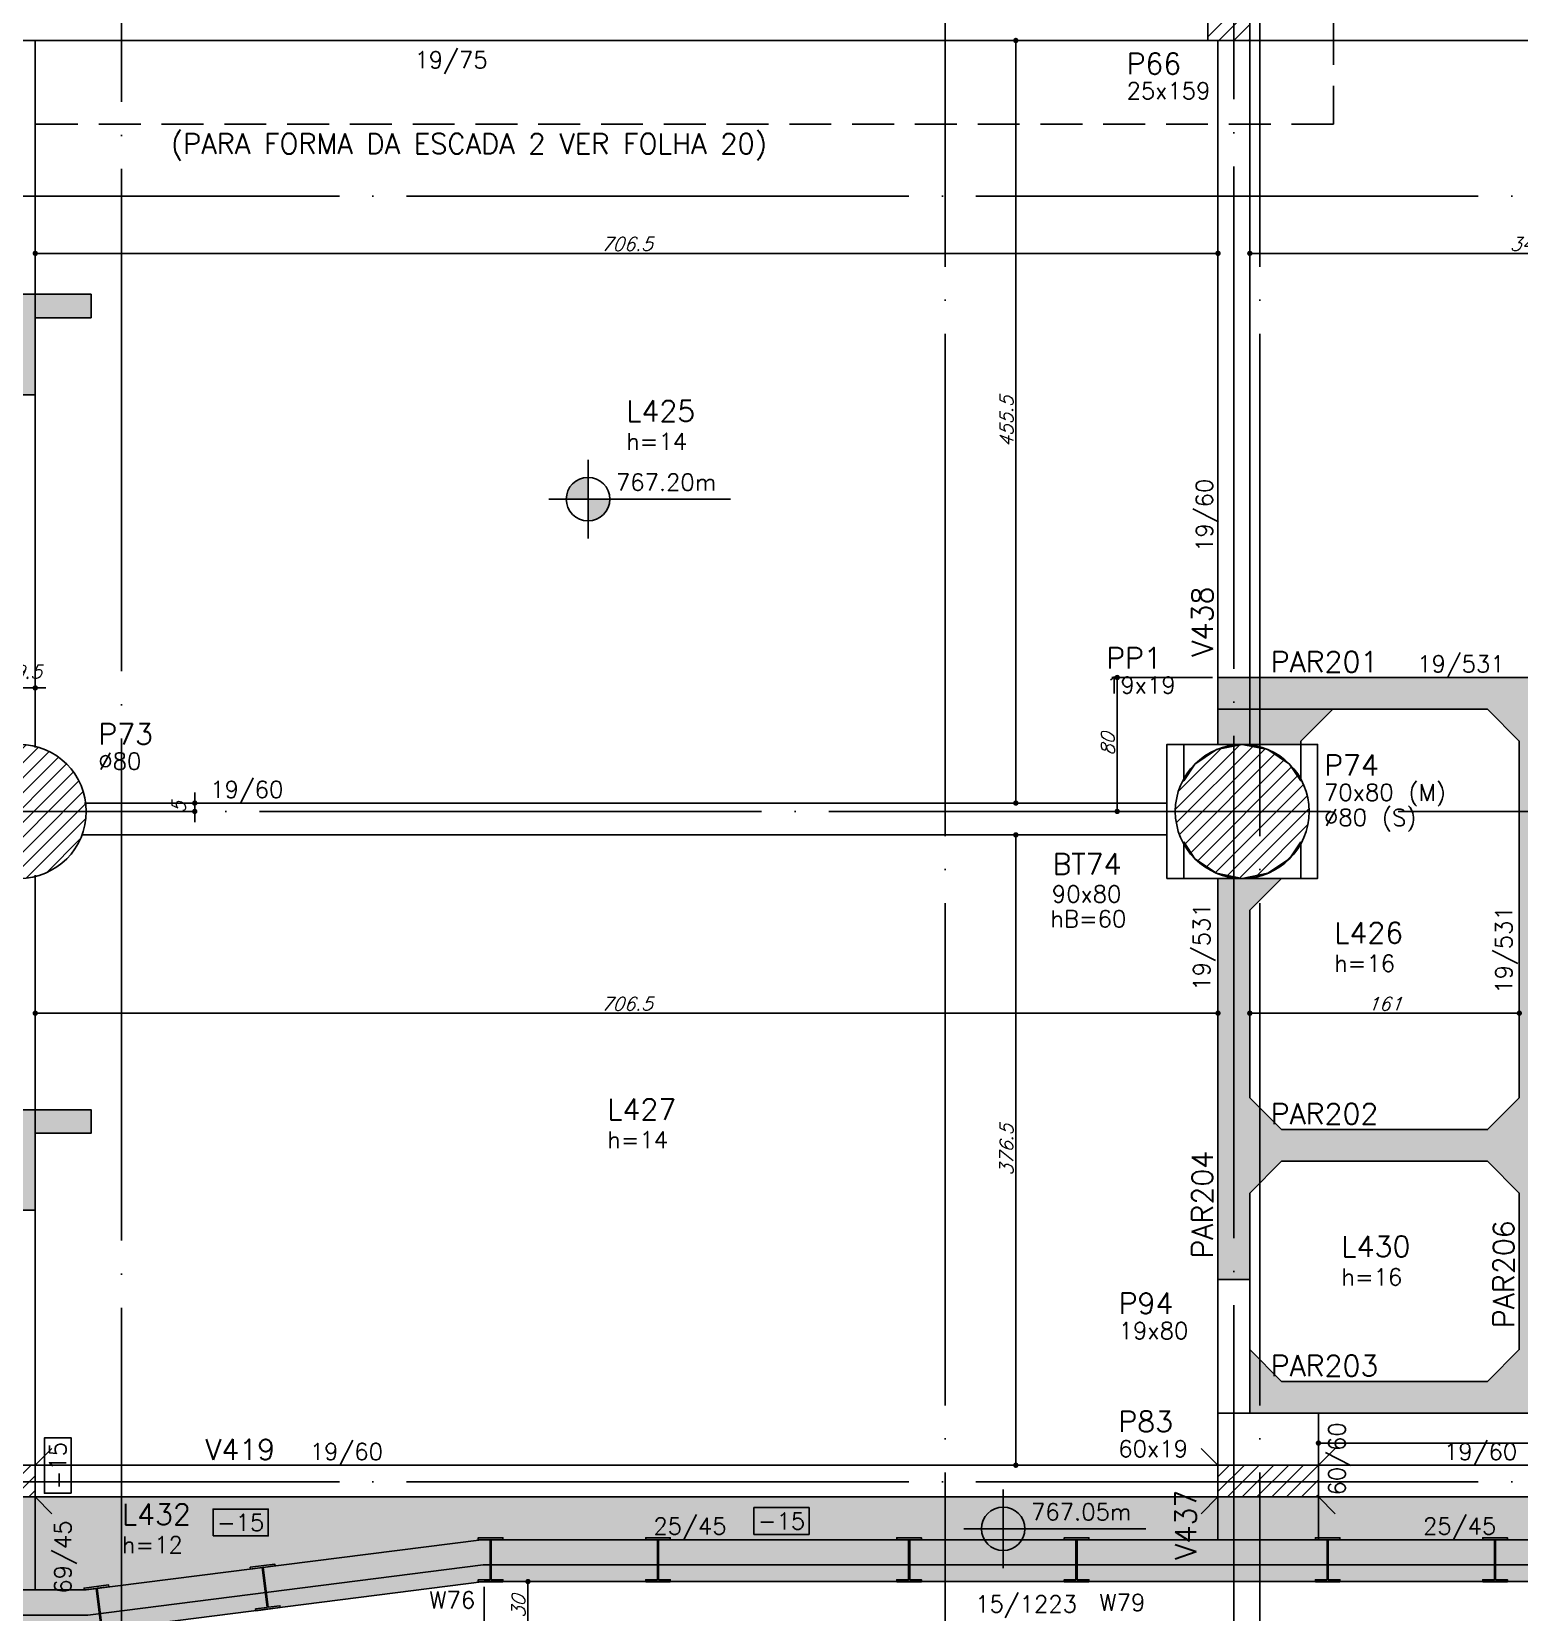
# Model space of a CAD drawing. Header units: millimetres. Extents: x -4122 to 5523, y -2094 to 2406.
# Drawn here: x 1512 to 2401, y -963 to -19 of the extents above; entities that cross this region are included whole.
import ezdxf
from ezdxf.enums import TextEntityAlignment as Align

# ---------------------------------------------------------------- set-up
doc = ezdxf.new("R2010")
doc.units = ezdxf.units.MM
doc.header["$LTSCALE"] = 50
doc.linetypes.add('DASHED', pattern=[0.75, 0.5, -0.25])
doc.linetypes.add('EIXO', pattern=[6.8, 6, -0.4, 0, -0.4])
for name, color, linetype in [('F-AUX-RED', 1, 'Continuous'), ('F-BLOCOS', 3, 'Continuous'), ('F-BLOCOS-DIM', 2, 'Continuous'), ('F-BLOCOS-NOME', 3, 'Continuous'), ('F-CORTE', 4, 'Continuous'), ('F-COTAS', 106, 'Continuous'), ('F-EIXO', 12, 'EIXO'), ('F-LAJES-DIM', 2, 'Continuous'), ('F-LAJES-NOME', 4, 'Continuous'), ('F-NÍVEL-PLANTA', 2, 'Continuous'), ('F-PARC-DIM', 2, 'Continuous'), ('F-PERFIL - W310x52', 4, 'Continuous'), ('F-PERFIL- W250x38.5', 4, 'Continuous'), ('F-PILARES-DIM', 172, 'Continuous'), ('F-PILARES-HACH', 174, 'Continuous'), ('F-PILARES-M', 170, 'Continuous'), ('F-PILARES-N', 170, 'Continuous'), ('F-PILARES-NASCE', 4, 'Continuous'), ('F-PILARES-NOME', 170, 'Continuous'), ('F-PILARES-S', 170, 'Continuous'), ('F-PILARES-V', 170, 'Continuous'), ('F-SOLIDO-CORTE', 71, 'Continuous'), ('F-SOLIDO-VIGAS', 252, 'Continuous'), ('F-TEXTO', 6, 'Continuous'), ('F-VIGAS', 3, 'Continuous'), ('F-VIGAS-DIM', 2, 'Continuous'), ('F-VIGAS-NOME', 4, 'Continuous')]:
    doc.layers.add(name, color=color, linetype=linetype)
doc.layers.add('F-DESNIVEL-5', color=141, linetype='Continuous', true_color=0xadd6ff)
doc.styles.add('CP-TEXT-INCL', font='simplex.shx', dxfattribs={"oblique": 20})
doc.styles.add('CP-TEXTO', font='simplex.shx')
doc.styles.add('MCP', font='simplex.shx')
doc.styles.add('ROMANS', font='simplex.shx')
doc.styles.get("Standard").update_dxf_attribs({"font": 'txt.shx'})
doc.dimstyles.new('CP-COTAS-50', dxfattribs={"dimscale": 0.64, "dimtxt": 12.5, "dimasz": 5, "dimexe": 5, "dimexo": 5, "dimgap": 2.5, "dimtad": 1, "dimdec": 1, "dimdsep": 46, "dimtxsty": 'CP-TEXT-INCL', "dimblk1": 'DOT', "dimblk2": 'DOT', "dimsah": 1, "dimcen": 9, "dimclrd": 256, "dimclre": 256, "dimclrt": 256, "dimadec": 0, "dimazin": 0, "dimtfac": 1, "dimtdec": 1, "dimtmove": 2, "dimatfit": 3, "dimldrblk": 'DOT', "dimfxl": 5, "dimtolj": 1, "dimarcsym": 0})
pattern_1 = [(45, (0, 0), (-4.419417, 4.419417), [])]

# ---------------------------------------------------------------- blocks, each defined once
blk = doc.blocks.new('*U41')
at = {"layer": 'F-LAJES-DIM', "color": 1}
blk.add_lwpolyline([(0, 0), (33, 0), (33, 16), (0, 16)], close=True, dxfattribs=at)
at = {"layer": 'F-LAJES-DIM', "style": 'MCP'}
blk.add_attdef('DIM', text='', height=10, dxfattribs=at).set_placement((16.5, 8), align=Align.MIDDLE_CENTER)
blk = doc.blocks.new('*U19')
at = {"layer": 'F-VIGAS-DIM', "color": 1}
blk.add_lwpolyline([(0, 0), (33, 0), (33, 16), (0, 16)], close=True, dxfattribs=at)
at = {"layer": 'F-VIGAS-DIM', "style": 'MCP'}
blk.add_attdef('DIM', text='', height=10, dxfattribs=at).set_placement((16.5, 8), align=Align.MIDDLE_CENTER)
blk = doc.blocks.new('Nível - Planta')
at = {"layer": 'F-NÍVEL-PLANTA'}
h = blk.add_hatch(color=71, dxfattribs=at)
h.paths.add_polyline_path([(0, 0), (0, 0.26, 0.414214), (-0.26, 0)])
h.paths.add_polyline_path([(0.26, 0), (0, 0), (0, -0.26, 0.414214)])
for p, q in [((0, -0.469), (0, 0.469)), ((-0.469, 0), (1.704, 0))]:
    blk.add_line(p, q, dxfattribs=at)
blk.add_circle((0, 0), 0.26, dxfattribs=at)
at = {"layer": 'F-TEXTO', "color": 3, "style": 'MCP'}
blk.add_attdef('NÍVEL', (0.333, 0.102), '', height=0.2, dxfattribs=at)
blk = doc.blocks.new('*U27')
at = {"layer": 'F-EIXO'}
blk.add_line((0, 0), (0, -3476.36), dxfattribs=at)
at = {"layer": 'F-TEXTO', "style": 'ROMANS'}
blk.add_attdef('EIXO', text='', height=17.5, rotation=360, dxfattribs=at).set_placement((0, 28.21), align=Align.MIDDLE_CENTER)
blk = doc.blocks.new('*U26')
at = {"layer": 'F-EIXO'}
blk.add_line((0, 0), (7397, 0), dxfattribs=at)
at = {"layer": 'F-TEXTO', "style": 'ROMANS'}
blk.add_attdef('EIXO', text='', height=17.5, dxfattribs=at).set_placement((-28.2072, 0), align=Align.MIDDLE_CENTER)
blk = doc.blocks.new('*U32')
at = {"layer": 'F-EIXO'}
blk.add_line((0, 0), (7484.954, 0), dxfattribs=at)
at = {"layer": 'F-TEXTO', "style": 'ROMANS'}
blk.add_attdef('EIXO', text='', height=17.5, dxfattribs=at).set_placement((-28.2072, 0), align=Align.MIDDLE_CENTER)
blk = doc.blocks.new('*U34')
at = {"layer": 'F-EIXO'}
blk.add_line((0, 0), (0, -3377.88), dxfattribs=at)
at = {"layer": 'F-TEXTO', "style": 'ROMANS'}
blk.add_attdef('EIXO', text='', height=17.5, rotation=360, dxfattribs=at).set_placement((0, 28.21), align=Align.MIDDLE_CENTER)
blk = doc.blocks.new('*U30')
at = {"layer": 'F-EIXO'}
blk.add_line((0, 0), (0, -3477.88), dxfattribs=at)
at = {"layer": 'F-TEXTO', "style": 'ROMANS'}
blk.add_attdef('EIXO', text='', height=17.5, rotation=360, dxfattribs=at).set_placement((0, 28.21), align=Align.MIDDLE_CENTER)
blk = doc.blocks.new('_DOT')
at = {"color": 0, "linetype": 'ByBlock'}
blk.add_line((-0.5, 0), (-1, 0), dxfattribs=at)
at = {"color": 0, "linetype": 'ByBlock', "const_width": 0.5}
blk.add_lwpolyline([(-0.25, 0, 1), (0.25, 0, 1)], format="xyb", close=True, dxfattribs=at)
blk = doc.blocks.new('*D55')
at = {"layer": 'DEFPOINTS', "color": 0, "linetype": 'Continuous', "transparency": 16777216}
for p in [(3268.5, -944.5), (741.5, -1374.5), (3268.5, -1512.87)]:
    blk.add_point(p, dxfattribs=at)
at = {"layer": 'F-COTAS', "linetype": 'Continuous', "lineweight": -2, "transparency": 16777216}
for p, q in [((3268.5, -947.7), (3268.5, -1516.07)), ((741.5, -1377.7), (741.5, -1516.07)), ((744.7, -1512.87), (3265.3, -1512.87))]:
    blk.add_line(p, q, dxfattribs=at)
at = {"layer": 'F-COTAS', "linetype": 'Continuous', "lineweight": -2, "transparency": 16777216, "xscale": 3.2, "yscale": 3.2, "zscale": 3.2, "rotation": 180}
blk.add_blockref('_DOT', (741.5, -1512.87), dxfattribs=at)
at = {"layer": 'F-COTAS', "linetype": 'Continuous', "lineweight": -2, "transparency": 16777216, "xscale": 3.2, "yscale": 3.2, "zscale": 3.2}
blk.add_blockref('_DOT', (3268.5, -1512.87), dxfattribs=at)
at = {"layer": 'F-COTAS', "linetype": 'Continuous', "transparency": 16777216, "insert": (2005, -1507.27), "char_height": 8, "attachment_point": 5, "style": 'CP-TEXT-INCL'}
blk.add_mtext('\\A1;2527', dxfattribs=at)
blk = doc.blocks.new('*D221')
at = {"layer": 'DEFPOINTS', "color": 0, "transparency": 16777216}
for p in [(2400.5, -605.03), (2239.5, -621.02), (2400.5, -621.02)]:
    blk.add_point(p, dxfattribs=at)
at = {"layer": 'F-COTAS', "lineweight": -2, "transparency": 16777216}
for p, q in [((2239.5, -617.82), (2239.5, -601.83)), ((2400.5, -617.82), (2400.5, -601.83)), ((2242.7, -605.03), (2397.3, -605.03))]:
    blk.add_line(p, q, dxfattribs=at)
at = {"layer": 'F-COTAS', "lineweight": -2, "transparency": 16777216, "xscale": 3.2, "yscale": 3.2, "zscale": 3.2, "rotation": 180}
blk.add_blockref('_DOT', (2239.5, -605.03), dxfattribs=at)
at = {"layer": 'F-COTAS', "lineweight": -2, "transparency": 16777216, "xscale": 3.2, "yscale": 3.2, "zscale": 3.2}
blk.add_blockref('_DOT', (2400.5, -605.03), dxfattribs=at)
at = {"layer": 'F-COTAS', "transparency": 16777216, "insert": (2320, -599.43), "char_height": 8, "attachment_point": 5, "style": 'CP-TEXT-INCL'}
blk.add_mtext('\\A1;161', dxfattribs=at)
blk = doc.blocks.new('*D222')
at = {"layer": 'DEFPOINTS', "color": 0, "transparency": 16777216}
for p in [(1514, -592.66), (2220.5, -592.66), (2220.5, -605.03)]:
    blk.add_point(p, dxfattribs=at)
at = {"layer": 'F-COTAS', "lineweight": -2, "transparency": 16777216}
for p, q in [((1514, -595.86), (1514, -608.23)), ((2220.5, -595.86), (2220.5, -608.23)), ((1517.2, -605.03), (2217.3, -605.03))]:
    blk.add_line(p, q, dxfattribs=at)
at = {"layer": 'F-COTAS', "lineweight": -2, "transparency": 16777216, "xscale": 3.2, "yscale": 3.2, "zscale": 3.2, "rotation": 180}
blk.add_blockref('_DOT', (1514, -605.03), dxfattribs=at)
at = {"layer": 'F-COTAS', "lineweight": -2, "transparency": 16777216, "xscale": 3.2, "yscale": 3.2, "zscale": 3.2}
blk.add_blockref('_DOT', (2220.5, -605.03), dxfattribs=at)
at = {"layer": 'F-COTAS', "transparency": 16777216, "insert": (1867.25, -599.43), "char_height": 8, "attachment_point": 5, "style": 'CP-TEXT-INCL'}
blk.add_mtext('\\A1;706.5', dxfattribs=at)
blk = doc.blocks.new('*D248')
at = {"layer": 'DEFPOINTS', "color": 0, "transparency": 16777216}
for p in [(2239.5, -155.53), (2581, -151.15), (2581, -164.92)]:
    blk.add_point(p, dxfattribs=at)
at = {"layer": 'F-COTAS', "lineweight": -2, "transparency": 16777216}
for p, q in [((2239.5, -152.33), (2239.5, -147.95)), ((2581, -161.72), (2581, -147.95)), ((2242.7, -151.15), (2577.8, -151.15))]:
    blk.add_line(p, q, dxfattribs=at)
at = {"layer": 'F-COTAS', "lineweight": -2, "transparency": 16777216, "xscale": 3.2, "yscale": 3.2, "zscale": 3.2, "rotation": 180}
blk.add_blockref('_DOT', (2239.5, -151.15), dxfattribs=at)
at = {"layer": 'F-COTAS', "lineweight": -2, "transparency": 16777216, "xscale": 3.2, "yscale": 3.2, "zscale": 3.2}
blk.add_blockref('_DOT', (2581, -151.15), dxfattribs=at)
at = {"layer": 'F-COTAS', "transparency": 16777216, "insert": (2410.25, -145.55), "char_height": 8, "attachment_point": 5, "style": 'CP-TEXT-INCL'}
blk.add_mtext('\\A1;341.5', dxfattribs=at)
blk = doc.blocks.new('*D249')
at = {"layer": 'DEFPOINTS', "color": 0, "transparency": 16777216}
for p in [(1514, -151.15), (1514, -151.15), (2220.5, -151.15)]:
    blk.add_point(p, dxfattribs=at)
at = {"layer": 'F-COTAS', "lineweight": -2, "transparency": 16777216}
blk.add_line((2217.3, -151.15), (1517.2, -151.15), dxfattribs=at)
at = {"layer": 'F-COTAS', "lineweight": -2, "transparency": 16777216, "xscale": 3.2, "yscale": 3.2, "zscale": 3.2, "rotation": 180}
blk.add_blockref('_DOT', (1514, -151.15), dxfattribs=at)
at = {"layer": 'F-COTAS', "lineweight": -2, "transparency": 16777216, "xscale": 3.2, "yscale": 3.2, "zscale": 3.2}
blk.add_blockref('_DOT', (2220.5, -151.15), dxfattribs=at)
at = {"layer": 'F-COTAS', "transparency": 16777216, "insert": (1867.25, -145.55), "char_height": 8, "attachment_point": 5, "style": 'CP-TEXT-INCL'}
blk.add_mtext('\\A1;706.5', dxfattribs=at)
blk = doc.blocks.new('*D257')
at = {"layer": 'DEFPOINTS', "color": 0, "transparency": 16777216}
for p in [(2280.5, -859.5), (2581, -859.5), (2581, -861.8)]:
    blk.add_point(p, dxfattribs=at)
at = {"layer": 'F-COTAS', "lineweight": -2, "transparency": 16777216}
for p, q in [((2280.5, -862.7), (2280.5, -865)), ((2283.7, -861.8), (2577.8, -861.8)), ((2581, -862.7), (2581, -865))]:
    blk.add_line(p, q, dxfattribs=at)
at = {"layer": 'F-COTAS', "lineweight": -2, "transparency": 16777216, "xscale": 3.2, "yscale": 3.2, "zscale": 3.2, "rotation": 180}
blk.add_blockref('_DOT', (2280.5, -861.8), dxfattribs=at)
at = {"layer": 'F-COTAS', "lineweight": -2, "transparency": 16777216, "xscale": 3.2, "yscale": 3.2, "zscale": 3.2}
blk.add_blockref('_DOT', (2581, -861.8), dxfattribs=at)
at = {"layer": 'F-COTAS', "transparency": 16777216, "insert": (2430.75, -856.2), "char_height": 8, "attachment_point": 5, "style": 'CP-TEXT-INCL'}
blk.add_mtext('\\A1;300.5', dxfattribs=at)
blk = doc.blocks.new('*D261')
at = {"layer": 'DEFPOINTS', "color": 0, "transparency": 16777216}
for p in [(1782.21, -944.5), (1808.32, -944.5), (1545.96, -974.5)]:
    blk.add_point(p, dxfattribs=at)
at = {"layer": 'F-COTAS', "lineweight": -2, "transparency": 16777216}
for p, q in [((1785.41, -944.5), (1811.52, -944.5)), ((1808.32, -971.3), (1808.32, -947.7)), ((1549.16, -974.5), (1811.52, -974.5))]:
    blk.add_line(p, q, dxfattribs=at)
at = {"layer": 'F-COTAS', "lineweight": -2, "transparency": 16777216, "xscale": 3.2, "yscale": 3.2, "zscale": 3.2}
for p, rotation in [((1808.32, -944.5), 90), ((1808.32, -974.5), 270)]:
    blk.add_blockref('_DOT', p, dxfattribs=dict(at, rotation=rotation))
at = {"layer": 'F-COTAS', "transparency": 16777216, "insert": (1802.72, -959.5), "char_height": 8, "attachment_point": 5, "rotation": 90, "style": 'CP-TEXT-INCL'}
blk.add_mtext('\\A1;30', dxfattribs=at)
blk = doc.blocks.new('*D262')
at = {"layer": 'DEFPOINTS', "color": 0, "transparency": 16777216}
for p in [(1782.21, -944.5), (1545.96, -974.5), (1782.21, -1020.43)]:
    blk.add_point(p, dxfattribs=at)
at = {"layer": 'F-COTAS', "lineweight": -2, "transparency": 16777216}
for p, q in [((1782.21, -947.7), (1782.21, -1023.63)), ((1545.96, -977.7), (1545.96, -1023.63)), ((1549.16, -1020.43), (1779.01, -1020.43))]:
    blk.add_line(p, q, dxfattribs=at)
at = {"layer": 'F-COTAS', "lineweight": -2, "transparency": 16777216, "xscale": 3.2, "yscale": 3.2, "zscale": 3.2, "rotation": 180}
blk.add_blockref('_DOT', (1545.96, -1020.43), dxfattribs=at)
at = {"layer": 'F-COTAS', "lineweight": -2, "transparency": 16777216, "xscale": 3.2, "yscale": 3.2, "zscale": 3.2}
blk.add_blockref('_DOT', (1782.21, -1020.43), dxfattribs=at)
at = {"layer": 'F-COTAS', "transparency": 16777216, "insert": (1664.09, -1014.83), "char_height": 8, "attachment_point": 5, "style": 'CP-TEXT-INCL'}
blk.add_mtext('\\A1;236.2', dxfattribs=at)
blk = doc.blocks.new('*D324')
at = {"layer": 'DEFPOINTS', "color": 0, "transparency": 16777216}
for p in [(2160.29, -404.5), (2220.5, -404.5), (2180.18, -484.5)]:
    blk.add_point(p, dxfattribs=at)
at = {"layer": 'F-COTAS', "lineweight": -2, "transparency": 16777216}
for p, q in [((2217.3, -404.5), (2157.09, -404.5)), ((2160.29, -481.3), (2160.29, -407.7)), ((2176.98, -484.5), (2157.09, -484.5))]:
    blk.add_line(p, q, dxfattribs=at)
at = {"layer": 'F-COTAS', "lineweight": -2, "transparency": 16777216, "xscale": 3.2, "yscale": 3.2, "zscale": 3.2}
for p, rotation in [((2160.29, -404.5), 90), ((2160.29, -484.5), 270)]:
    blk.add_blockref('_DOT', p, dxfattribs=dict(at, rotation=rotation))
at = {"layer": 'F-COTAS', "transparency": 16777216, "insert": (2154.69, -444.5), "char_height": 8, "attachment_point": 5, "rotation": 90, "style": 'CP-TEXT-INCL'}
blk.add_mtext('\\A1;80', dxfattribs=at)
blk = doc.blocks.new('*D325')
at = {"layer": 'DEFPOINTS', "color": 0, "transparency": 16777216}
for p in [(1514, -410.75), (1504.5, -430.77), (1514, -430.77)]:
    blk.add_point(p, dxfattribs=at)
at = {"layer": 'F-COTAS', "lineweight": -2, "transparency": 16777216}
for p, q in [((1501.3, -410.75), (1498.1, -410.75)), ((1504.5, -427.57), (1504.5, -407.55)), ((1504.5, -410.75), (1514, -410.75)), ((1514, -427.57), (1514, -407.55)), ((1517.2, -410.75), (1520.4, -410.75))]:
    blk.add_line(p, q, dxfattribs=at)
at = {"layer": 'F-COTAS', "lineweight": -2, "transparency": 16777216, "xscale": 3.2, "yscale": 3.2, "zscale": 3.2}
blk.add_blockref('_DOT', (1504.5, -410.75), dxfattribs=at)
at = {"layer": 'F-COTAS', "lineweight": -2, "transparency": 16777216, "xscale": 3.2, "yscale": 3.2, "zscale": 3.2, "rotation": 180}
blk.add_blockref('_DOT', (1514, -410.75), dxfattribs=at)
at = {"layer": 'F-COTAS', "transparency": 16777216, "insert": (1509.25, -401.15), "char_height": 8, "attachment_point": 5, "style": 'CP-TEXT-INCL'}
blk.add_mtext('\\A1;9.5', dxfattribs=at)
blk = doc.blocks.new('*D326')
at = {"layer": 'DEFPOINTS', "color": 0, "transparency": 16777216}
for p in [(1609.26, -479.5), (1613.73, -479.5), (1613.73, -484.5)]:
    blk.add_point(p, dxfattribs=at)
at = {"layer": 'F-COTAS', "lineweight": -2, "transparency": 16777216}
for p, q in [((1610.53, -479.5), (1606.06, -479.5)), ((1609.26, -476.3), (1609.26, -473.1)), ((1609.26, -484.5), (1609.26, -479.5)), ((1610.53, -484.5), (1606.06, -484.5)), ((1609.26, -487.7), (1609.26, -490.9))]:
    blk.add_line(p, q, dxfattribs=at)
at = {"layer": 'F-COTAS', "lineweight": -2, "transparency": 16777216, "xscale": 3.2, "yscale": 3.2, "zscale": 3.2}
for p, rotation in [((1609.26, -479.5), 270), ((1609.26, -484.5), 90)]:
    blk.add_blockref('_DOT', p, dxfattribs=dict(at, rotation=rotation))
at = {"layer": 'F-COTAS', "transparency": 16777216, "insert": (1599.66, -482), "char_height": 8, "attachment_point": 5, "rotation": 90, "style": 'CP-TEXT-INCL'}
blk.add_mtext('\\A1;5', dxfattribs=at)
blk = doc.blocks.new('*D327')
at = {"layer": 'DEFPOINTS', "color": 0, "transparency": 16777216}
for p in [(2099.74, -24), (2126.9, -24), (2123.42, -479.5)]:
    blk.add_point(p, dxfattribs=at)
at = {"layer": 'F-COTAS', "lineweight": -2, "transparency": 16777216}
for p, q in [((2123.7, -24), (2096.54, -24)), ((2099.74, -476.3), (2099.74, -27.2)), ((2120.22, -479.5), (2096.54, -479.5))]:
    blk.add_line(p, q, dxfattribs=at)
at = {"layer": 'F-COTAS', "lineweight": -2, "transparency": 16777216, "xscale": 3.2, "yscale": 3.2, "zscale": 3.2}
for p, rotation in [((2099.74, -24), 90), ((2099.74, -479.5), 270)]:
    blk.add_blockref('_DOT', p, dxfattribs=dict(at, rotation=rotation))
at = {"layer": 'F-COTAS', "transparency": 16777216, "insert": (2094.14, -251.75), "char_height": 8, "attachment_point": 5, "rotation": 90, "style": 'CP-TEXT-INCL'}
blk.add_mtext('\\A1;455.5', dxfattribs=at)
blk = doc.blocks.new('*D328')
at = {"layer": 'DEFPOINTS', "color": 0, "transparency": 16777216}
for p in [(2091.3, -498.5), (2099.74, -498.5), (2091.3, -875)]:
    blk.add_point(p, dxfattribs=at)
at = {"layer": 'F-COTAS', "lineweight": -2, "transparency": 16777216}
for p, q in [((2094.5, -498.5), (2102.94, -498.5)), ((2099.74, -871.8), (2099.74, -501.7)), ((2094.5, -875), (2102.94, -875))]:
    blk.add_line(p, q, dxfattribs=at)
at = {"layer": 'F-COTAS', "lineweight": -2, "transparency": 16777216, "xscale": 3.2, "yscale": 3.2, "zscale": 3.2}
for p, rotation in [((2099.74, -498.5), 90), ((2099.74, -875), 270)]:
    blk.add_blockref('_DOT', p, dxfattribs=dict(at, rotation=rotation))
at = {"layer": 'F-COTAS', "transparency": 16777216, "insert": (2094.14, -686.75), "char_height": 8, "attachment_point": 5, "rotation": 90, "style": 'CP-TEXT-INCL'}
blk.add_mtext('\\A1;376.5', dxfattribs=at)
blk = doc.blocks.new('A$C44D756D9')
at = {"layer": 'F-PERFIL- W250x38.5', "linetype": 'Continuous'}
for points in [[(5118.35, -2434.09), (5103.65, -2434.09), (5103.65, -2432.97), (5110.67, -2432.97), (5110.67, -2409.01), (5103.65, -2409.01), (5103.65, -2407.89), (5118.35, -2407.89), (5118.35, -2409.01), (5111.33, -2409.01), (5111.33, -2432.97), (5118.35, -2432.97)], [(5218.35, -2434.09), (5203.65, -2434.09), (5203.65, -2432.97), (5210.67, -2432.97), (5210.67, -2409.01), (5203.65, -2409.01), (5203.65, -2407.89), (5218.35, -2407.89), (5218.35, -2409.01), (5211.33, -2409.01), (5211.33, -2432.97), (5218.35, -2432.97)], [(5368.35, -2434.09), (5353.65, -2434.09), (5353.65, -2432.97), (5360.67, -2432.97), (5360.67, -2409.01), (5353.65, -2409.01), (5353.65, -2407.89), (5368.35, -2407.89), (5368.35, -2409.01), (5361.33, -2409.01), (5361.33, -2432.97), (5368.35, -2432.97)], [(5468.35, -2434.09), (5453.65, -2434.09), (5453.65, -2432.97), (5460.67, -2432.97), (5460.67, -2409.01), (5453.65, -2409.01), (5453.65, -2407.89), (5468.35, -2407.89), (5468.35, -2409.01), (5461.33, -2409.01), (5461.33, -2432.97), (5468.35, -2432.97)], [(5618.35, -2434.09), (5603.65, -2434.09), (5603.65, -2432.97), (5610.67, -2432.97), (5610.67, -2409.01), (5603.65, -2409.01), (5603.65, -2407.89), (5618.35, -2407.89), (5618.35, -2409.01), (5611.33, -2409.01), (5611.33, -2432.97), (5618.35, -2432.97)], [(5718.35, -2434.09), (5703.65, -2434.09), (5703.65, -2432.97), (5710.67, -2432.97), (5710.67, -2409.01), (5703.65, -2409.01), (5703.65, -2407.89), (5718.35, -2407.89), (5718.35, -2409.01), (5711.33, -2409.01), (5711.33, -2432.97), (5718.35, -2432.97)], [(4985.28, -2449.59), (4970.7, -2451.43), (4970.56, -2450.31), (4977.52, -2449.44), (4974.54, -2425.67), (4967.57, -2426.54), (4967.43, -2425.43), (4982.02, -2423.6), (4982.16, -2424.71), (4975.19, -2425.58), (4978.18, -2449.36), (4985.14, -2448.48)], [(4886.06, -2462.05), (4871.47, -2463.88), (4871.34, -2462.77), (4878.3, -2461.9), (4875.32, -2438.13), (4868.35, -2439), (4868.21, -2437.89), (4882.8, -2436.06), (4882.94, -2437.17), (4875.97, -2438.04), (4878.96, -2461.82), (4885.92, -2460.94)]]:
    blk.add_lwpolyline(points, close=True, dxfattribs=at)
at = {"layer": 'F-PILARES-NOME'}
for s, p in [('W76', (5074.36, -2450.04)), ('W79', (5474.62, -2451.52))]:
    blk.add_text(s, height=10, dxfattribs=at).set_placement(p)

msp = doc.modelspace()

# ---------------------------------------------------------------- hatches: boundary and pattern name
at = {"layer": 'F-DESNIVEL-5', "linetype": 'Continuous'}
h = msp.add_hatch(color=256, dxfattribs=at)
h.dxf.hatch_style = 1
h.paths.add_polyline_path([(2581, -919.5), (1780.632, -919.5), (1544.382, -949.5), (1286.33, -949.5), (1286.33, -968.5), (1286.33, -974.5), (1545.963, -974.5), (1782.213, -944.5), (2581, -944.5)])
at = {"layer": 'F-PILARES-HACH', "linetype": 'Continuous'}
h = msp.add_hatch(dxfattribs=at)
h.set_pattern_fill('ANSI31', color=256, scale=50, style=0)
h.set_pattern_definition(pattern_1)
h.paths.add_polyline_path([(2214.5, -24), (2239.5, -24), (2239.5, 135), (2214.5, 135)], flags=16)
h = msp.add_hatch(dxfattribs=at)
h.set_pattern_fill('ANSI31', color=256, scale=50)
h.set_pattern_definition(pattern_1)
edge = h.paths.add_edge_path()
edge.add_arc((1504.5, -484.5), 40, 0, 360)
h = msp.add_hatch(dxfattribs=at)
h.set_pattern_fill('ANSI31', color=256, scale=50)
h.set_pattern_definition(pattern_1)
edge = h.paths.add_edge_path()
edge.add_arc((2235, -484.5), 40, 0, 360)
h = msp.add_hatch(dxfattribs=at)
h.set_pattern_fill('ANSI31', color=256, scale=50, style=0)
h.set_pattern_definition(pattern_1)
h.paths.add_polyline_path([(1445, -894), (1514, -894), (1514, -875), (1445, -875)], flags=16)
h = msp.add_hatch(dxfattribs=at)
h.set_pattern_fill('ANSI31', color=256, scale=50, style=0)
h.set_pattern_definition(pattern_1)
h.paths.add_polyline_path([(2220.5, -894), (2280.5, -894), (2280.5, -875), (2220.5, -875)], flags=16)
at = {"layer": 'F-SOLIDO-CORTE', "linetype": 'Continuous'}
for points in [[(1445, -175.603), (1445, -220.603), (1411.65, -220.603), (1411.65, -235.603), (1514, -235.603), (1514, -189.603), (1547.35, -189.603), (1547.35, -175.603)], [(1445, -662.725), (1445, -707.725), (1411.65, -707.725), (1411.65, -722.725), (1514, -722.725), (1514, -676.725), (1547.35, -676.725), (1547.35, -662.725)]]:
    msp.add_hatch(color=256, dxfattribs=at).paths.add_polyline_path(points, flags=16)
at = {"layer": 'F-SOLIDO-VIGAS', "linetype": 'Continuous'}
h = msp.add_hatch(color=256, dxfattribs=at)
h.dxf.hatch_style = 1
h.paths.add_polyline_path([(2220.5, -404.5), (2220.5, -444.5), (2239.5, -444.5), (2239.5, -423.5), (2562, -423.5), (2581, -442.5), (2581, -444.5), (2600, -444.5), (2600, -404.5)])
at = {"layer": 'F-SOLIDO-VIGAS'}
h = msp.add_hatch(color=256, dxfattribs=at)
h.dxf.hatch_style = 1
h.paths.add_polyline_path([(2581, -806), (2562, -825), (2438.5, -825), (2419.5, -806), (2419.5, -712.5), (2438.5, -693.5), (2562, -693.5), (2581, -712.5), (2581, -764), (2600, -764), (2600, -684), (2600, -524.5), (2581, -524.5), (2581, -655.5), (2562, -674.5), (2438.5, -674.5), (2419.5, -655.5), (2419.5, -442.5), (2438.5, -423.5), (2562, -423.5), (2581, -442.5), (2581, -444.5), (2600, -444.5), (2600, -404.5), (2220.5, -404.5), (2220.5, -444.5), (2239.5, -444.5), (2239.5, -423.5), (2381.5, -423.5), (2400.5, -442.5), (2400.5, -655.5), (2381.5, -674.5), (2258.5, -674.5), (2239.5, -655.5), (2239.5, -543.5), (2258.5, -524.5), (2220.5, -524.5), (2220.5, -684), (2220.5, -764), (2239.5, -764), (2239.5, -712.5), (2258.5, -693.5), (2381.5, -693.5), (2400.5, -712.5), (2400.5, -806), (2381.5, -825), (2258.5, -825), (2239.5, -806), (2239.5, -844), (2581, -844)])
at = {"layer": 'F-SOLIDO-VIGAS', "linetype": 'Continuous'}
h = msp.add_hatch(color=256, dxfattribs=at)
h.dxf.hatch_style = 1
h.paths.add_polyline_path([(2270, -444.5), (2270, -442.5), (2289, -423.5), (2239.5, -423.5), (2239.5, -444.5)], flags=17)

# ---------------------------------------------------------------- linework, layer by layer
at = {"layer": 'F-AUX-RED', "color": 4, "linetype": 'DASHED'}
msp.add_lwpolyline([(1445, -74), (1445, 324), (2289.5, 324), (2289.5, -74), (1445, -74)], dxfattribs=at)
at = {"layer": 'F-BLOCOS', "color": 2, "linetype": 'Continuous'}
msp.add_lwpolyline([(2190, -524.5), (2280, -524.5), (2280, -444.5), (2190, -444.5), (2190, -524.5)], dxfattribs=at)
msp.add_lwpolyline([(2190, -524.5), (2280, -524.5), (2280, -444.5), (2190, -444.5), (2190, -524.5)], dxfattribs=at)
msp.add_lwpolyline([(2190, -524.5), (2280, -524.5), (2280, -444.5), (2190, -444.5), (2190, -524.5)], dxfattribs=at)
msp.add_lwpolyline([(2190, -524.5), (2280, -524.5), (2280, -444.5), (2190, -444.5), (2190, -524.5)], dxfattribs=at)
at = {"layer": 'F-CORTE', "linetype": 'Continuous'}
for points in [[(1547.35, -175.603), (1445, -175.603), (1445, -220.603), (1411.65, -220.603)], [(1411.65, -235.603), (1514, -235.603), (1514, -189.603), (1547.35, -189.603)], [(1547.35, -662.725), (1445, -662.725), (1445, -707.725), (1411.65, -707.725)], [(1411.65, -722.725), (1514, -722.725), (1514, -676.725), (1547.35, -676.725)]]:
    msp.add_lwpolyline(points, dxfattribs=at)
at = {"layer": 'F-DESNIVEL-5', "linetype": 'Continuous'}
for points in [[(1514, -894), (1445, -894), (1445, -949.4)], [(1514, -894), (1445, -949.4), (1514, -949.4)], [(1514, -894), (1514, -949.4), (1514, -894)], [(1514, -894), (1514, -949.5), (1544.381, -949.5)], [(1514, -894), (1544.381, -949.5), (1514, -894)], [(1514, -894), (1544.381, -949.5), (1780.75, -919.44)], [(1514, -894), (1780.75, -919.44), (1514, -894)], [(1514, -894), (1780.75, -919.44), (1820.75, -919.5)], [(1514, -894), (1820.75, -919.5), (1514, -894)], [(1514, -894), (1820.75, -919.5), (2200.5, -919.5)], [(1514, -894), (2200.5, -919.5), (1514, -894)], [(1514, -894), (2200.5, -919.5), (2220.5, -919.5)], [(1514, -894), (2220.5, -919.5), (1514, -894)], [(1514, -894), (2220.5, -919.5), (2220.5, -894)], [(1514, -894), (2220.5, -894), (1514, -894)], [(2280.5, -894), (2220.5, -894), (2220.5, -919.4)], [(2280.5, -894), (2220.5, -919.4), (2280.5, -919.4)], [(2280.5, -894), (2280.5, -919.4), (2280.5, -894)], [(2280.5, -894), (2280.5, -919.5), (2560.5, -919.5)], [(2280.5, -894), (2560.5, -919.5), (2280.5, -894)], [(2280.5, -894), (2560.5, -919.5), (2581, -919.5)], [(2280.5, -894), (2581, -919.5), (2280.5, -894)], [(2280.5, -894), (2581, -919.5), (2581, -894)], [(2280.5, -894), (2581, -894), (2280.5, -894)]]:
    msp.add_solid(points, dxfattribs=at)
at = {"layer": 'F-PILARES-M', "linetype": 'Continuous'}
for points in [[(2220.5, -423.5), (2239.5, -423.5), (2239.5, -404.5), (2220.5, -404.5), (2220.5, -423.5)], [(2235, -444.5), (2200, -444.5), (2200, -466.267), (2206.716, -456.216), (2219.693, -447.545), (2235, -444.5)], [(2270, -444.5), (2235, -444.5), (2250.307, -447.545), (2263.284, -456.216), (2270, -466.267), (2270, -444.5)], [(2200, -502.733), (2200, -524.5), (2235, -524.5), (2219.693, -521.455), (2206.716, -512.784), (2200, -502.733)], [(2270, -502.733), (2263.284, -512.784), (2250.307, -521.455), (2235, -524.5), (2270, -524.5), (2270, -502.733)], [(2220.5, -844), (2239.5, -844), (2239.5, -764), (2220.5, -764), (2220.5, -844)]]:
    msp.add_lwpolyline(points, dxfattribs=at)
at = {"layer": 'F-PILARES-N', "linetype": 'Continuous'}
for points in [[(1445, -894), (1514, -894), (1514, -875), (1445, -875), (1445, -894)], [(2220.5, -894), (2280.5, -894), (2280.5, -875), (2220.5, -875), (2220.5, -894)]]:
    msp.add_lwpolyline(points, dxfattribs=at)
at = {"layer": 'F-PILARES-NASCE', "linetype": 'Continuous'}
for p, q in [((1514, -875), (1524, -865)), ((2220.5, -875), (2210.5, -865)), ((2280.5, -875), (2290.5, -865)), ((1514, -894), (1524, -904)), ((2220.5, -894), (2210.5, -904)), ((2280.5, -894), (2290.5, -904))]:
    msp.add_line(p, q, dxfattribs=at)
at = {"layer": 'F-PILARES-S', "linetype": 'Continuous'}
msp.add_lwpolyline([(2214.5, -24), (2239.5, -24), (2239.5, 135), (2214.5, 135), (2214.5, -24)], dxfattribs=at)
msp.add_circle((1504.5, -484.5), 40, dxfattribs=at)
at = {"layer": 'F-PILARES-V', "linetype": 'Continuous'}
msp.add_circle((2235, -484.5), 40, dxfattribs=at)
at = {"layer": 'F-SOLIDO-CORTE'}
for points in [[(1445, -175.603), (1445, -220.603), (1411.65, -220.603), (1411.65, -235.603), (1514, -235.603), (1514, -189.603), (1547.35, -189.603), (1547.35, -175.603), (1445, -175.603)], [(1445, -662.725), (1445, -707.725), (1411.65, -707.725), (1411.65, -722.725), (1514, -722.725), (1514, -676.725), (1547.35, -676.725), (1547.35, -662.725), (1445, -662.725)]]:
    msp.add_lwpolyline(points, dxfattribs=at)
at = {"layer": 'F-VIGAS'}
for p, q in [((2270, -442.5), (2289, -423.5)), ((2270, -444.5), (2270, -442.5)), ((2239.5, -543.5), (2258.5, -524.5)), ((2258.5, -674.5), (2239.5, -655.5)), ((2239.5, -712.5), (2258.5, -693.5)), ((2258.5, -825), (2239.5, -806))]:
    msp.add_line(p, q, dxfattribs=at)
for points in [[(1514, -24), (1445, -24)], [(1514, -446.39), (1514, -24)], [(1514, -24), (2147.5, -24)], [(2147.5, -24), (2214.5, -24)], [(2220.5, -24), (2220.5, -404.5)], [(2239.5, -24), (2581, -24)], [(2239.5, -404.5), (2239.5, -24)], [(2600, -444.5), (2600, -404.5), (2220.5, -404.5), (2220.5, -444.5)], [(2239.5, -423.5), (2381.5, -423.5), (2400.5, -442.5), (2400.5, -655.5), (2381.5, -674.5), (2258.5, -674.5)], [(2239.5, -444.5), (2239.5, -423.5)], [(2190, -479.5), (1543.505, -479.5)], [(1541.715, -498.5), (2190, -498.5)], [(1514, -875), (1514, -522.61)], [(2220.5, -524.5), (2220.5, -684)], [(2239.5, -655.5), (2239.5, -543.5)], [(2220.5, -684), (2220.5, -764)], [(2258.5, -693.5), (2381.5, -693.5), (2400.5, -712.5), (2400.5, -806), (2381.5, -825), (2258.5, -825)], [(2239.5, -764), (2239.5, -712.5)], [(2239.5, -844), (2220.5, -844)], [(2220.5, -844), (2220.5, -875)], [(2280.5, -844), (2220.5, -844)], [(2239.5, -844), (2581, -844)], [(2280.5, -875), (2280.5, -844)], [(2220.5, -875), (1514, -875)], [(2581, -875), (2280.5, -875)], [(1514, -949.5), (1514, -894)], [(1514, -894), (2220.5, -894)], [(2220.5, -894), (2220.5, -919.5)], [(2280.5, -919.5), (2280.5, -894)], [(2280.5, -894), (2581, -894)], [(3249.5, -919.5), (1780.632, -919.5), (1544.382, -949.5), (1246, -949.5)], [(1286.33, -964.5), (1545.33, -964.5), (1781.58, -934.5), (3241.79, -934.5)], [(1293.35, -974.5), (1545.963, -974.5), (1782.213, -944.5), (3249.5, -944.5)]]:
    msp.add_lwpolyline(points, dxfattribs=at)

# ---------------------------------------------------------------- block references
at = {"layer": 'F-EIXO', "linetype": 'Continuous'}
for name, p in [('*U27', (1565.5, 1939.842)), ('*U30', (2230, 1941.357)), ('*U34', (2057.5, 1841.357)), ('*U34', (2245.5, 1841.357)), ('*U26', (-3705.761, -117)), ('*U32', (-3793.715, -484.5)), ('*U26', (-3705.761, -885))]:
    msp.add_blockref(name, p, dxfattribs=at)
at = {"layer": 'F-LAJES-DIM', "linetype": 'Continuous'}
msp.add_blockref('*U41', (1620.175, -917.246), dxfattribs=at).add_auto_attribs({'DIM': '-15'})
at = {"layer": 'F-NÍVEL-PLANTA', "linetype": 'Continuous', "xscale": 50, "yscale": 50, "zscale": 50}
for p, values in [((1844.184, -297.962), {'NÍVEL': '767.20m'}), ((2092.163, -912.984), {'NÍVEL': '767.05m'})]:
    msp.add_blockref('Nível - Planta', p, dxfattribs=at).add_auto_attribs(values)
at = {"layer": 'F-PERFIL - W310x52'}
msp.add_blockref('A$C44D756D9', (-3325, 1489.5), dxfattribs=at)
at = {"layer": 'F-VIGAS-DIM', "linetype": 'Continuous', "rotation": 90}
msp.add_blockref('*U19', (1535.5, -891.75), dxfattribs=at).add_auto_attribs({'DIM': '-15'})
at = {"layer": 'F-VIGAS-DIM', "linetype": 'Continuous'}
msp.add_blockref('*U19', (1943.25, -916.375), dxfattribs=at).add_auto_attribs({'DIM': '-15'})

# ---------------------------------------------------------------- texts
at = {"layer": 'F-BLOCOS-DIM', "linetype": 'Continuous', "style": 'MCP'}
msp.add_text('90x80', height=10, dxfattribs=at).set_placement((2121.249, -528.838), align=Align.TOP_LEFT)
msp.add_text(' hB=60', height=10, dxfattribs=at).set_placement((2113.436, -553.651))
at = {"layer": 'F-BLOCOS-NOME', "linetype": 'Continuous', "style": 'MCP'}
msp.add_text('BT74', height=12.5, dxfattribs=at).set_placement((2121.601, -522.132))
at = {"layer": 'F-LAJES-DIM', "linetype": 'Continuous', "style": 'MCP'}
for s, p in [('h=14', (1866.97, -268.51)), ('h=16', (2289.887, -580.253)), ('h=14', (1855.641, -685.684)), ('h=16', (2294.162, -767.607)), ('h=12', (1565.729, -927.569))]:
    msp.add_text(s, height=10, dxfattribs=at).set_placement(p)
at = {"layer": 'F-LAJES-NOME', "linetype": 'Continuous', "style": 'MCP'}
for s, p in [('L425', (1866.97, -251.51)), ('L426', (2289.887, -563.253)), ('L427', (1855.641, -668.684)), ('L430', (2294.162, -750.607)), ('L432', (1565.729, -910.569))]:
    msp.add_text(s, height=12.5, dxfattribs=at).set_placement(p)
at = {"layer": 'F-PARC-DIM', "style": 'MCP'}
msp.add_text('15/1223', height=10, dxfattribs=at).set_placement((2075.448, -962.92))
at = {"layer": 'F-PILARES-DIM', "linetype": 'Continuous', "style": 'MCP'}
for s, p in [('25x159', (2165.869, -59.024)), ('19x19', (2153.682, -414.028)), ('%%c80', (1551.645, -459.516)), ('19x80', (2161.188, -799.639)), ('60x19', (2160.977, -870.158))]:
    msp.add_text(s, height=10, dxfattribs=at).set_placement(p)
at = {"layer": 'F-PILARES-DIM', "linetype": 'Continuous'}
for s, p in [('70x80 (M)', (2283.877, -478.117)), ('%%c80 (S)', (2283.877, -493.117))]:
    msp.add_text(s, height=10, dxfattribs=at).set_placement(p)
at = {"layer": 'F-PILARES-NOME', "linetype": 'Continuous', "style": 'MCP'}
for s, p in [('P66', (2165.869, -44.024)), ('PP1', (2153.682, -399.028)), ('P73', (1551.645, -444.516)), ('P74', (2283.877, -463.118)), ('P94', (2161.188, -784.639)), ('P83', (2160.977, -855.158))]:
    msp.add_text(s, height=12.5, dxfattribs=at).set_placement(p)
at = {"layer": 'F-TEXTO', "color": 3, "insert": (1429.282, -79.642), "char_height": 12, "width": 687.52044, "attachment_point": 1, "style": 'CP-TEXTO'}
msp.add_mtext('\\pxqc;(PARA FORMA DA ESCADA 2 VER FOLHA 20)', dxfattribs=at)
at = {"layer": 'F-VIGAS-DIM', "linetype": 'Continuous'}
for s, style, p in [('19/75', 'MCP', (1740.533, -40.561)), ('19/531', 'ROMANS', (2339.5, -401.375)), ('19/60', 'MCP', (1618.505, -476.375)), ('19/60', 'MCP', (1678, -871.875)), ('19/60', 'MCP', (2355.5, -871.875)), ('25/45', 'MCP', (1883.25, -916.375)), ('25/45', 'MCP', (2343, -916.375))]:
    msp.add_text(s, height=10, dxfattribs=dict(at, style=style)).set_placement(p)
for s, style, p in [('19/60', 'MCP', (2217.375, -329.5)), ('19/531', 'ROMANS', (2215.731, -591.598)), ('19/531', 'ROMANS', (2396.252, -593.38)), ('60/60', 'MCP', (2296.594, -893.123)), ('69/45', 'MCP', (1535.5, -951.75))]:
    msp.add_text(s, height=10, rotation=90, dxfattribs=dict(at, style=style)).set_placement(p)
at = {"layer": 'F-VIGAS-NOME', "linetype": 'Continuous'}
for s, style, p in [('V438', 'MCP', (2217.375, -392)), ('PAR204', 'ROMANS', (2217.375, -751.5)), ('PAR206', 'ROMANS', (2397.375, -793.032)), ('V437', 'MCP', (2207.372, -931.403))]:
    msp.add_text(s, height=12.5, rotation=90, dxfattribs=dict(at, style=style)).set_placement(p)
for s, style, p in [('PAR201', 'ROMANS', (2252, -401.375)), ('PAR202', 'ROMANS', (2252, -671.375)), ('PAR203', 'ROMANS', (2252, -821.875)), ('V419', 'MCP', (1615.5, -871.875))]:
    msp.add_text(s, height=12.5, dxfattribs=dict(at, style=style)).set_placement(p)

# ---------------------------------------------------------------- dimensions: what is measured, and where the dimension line sits
at = {"layer": 'F-COTAS'}
for base, p1, p2, picture, middle in [((2099.735, -24), (2123.423, -479.5), (2126.903, -24), '*D327', (2094.135, -251.75)), ((2160.295, -404.5), (2180.177, -484.5), (2220.5, -404.5), '*D324', (2154.695, -444.5)), ((1609.257, -479.5), (1613.733, -484.5), (1613.733, -479.5), '*D326', (1599.657, -482)), ((2099.735, -498.5), (2091.3, -875), (2091.3, -498.5), '*D328', (2094.135, -686.75)), ((1808.324, -944.5), (1545.963, -974.5), (1782.213, -944.5), '*D261', (1802.724, -959.5))]:
    dim = msp.add_linear_dim(base=base, p1=p1, p2=p2, angle=90, dimstyle='CP-COTAS-50', override={"dimfxl": 7.5}, dxfattribs=at)
    dim.commit()
    dim.dimension.update_dxf_attribs({"geometry": picture, "text_midpoint": middle})
for base, p1, p2, picture, middle in [((1514, -151.146), (2220.5, -151.146), (1514, -151.146), '*D249', (1867.25, -145.546)), ((2581, -151.146), (2239.5, -155.534), (2581, -164.919), '*D248', (2410.25, -145.546)), ((1514, -410.747), (1504.5, -430.77), (1514, -430.77), '*D325', (1509.25, -401.147)), ((2220.5, -605.028), (1514, -592.664), (2220.5, -592.664), '*D222', (1867.25, -599.428)), ((2400.5, -605.028), (2239.5, -621.024), (2400.5, -621.024), '*D221', (2320, -599.428)), ((2581, -861.804), (2280.5, -859.5), (2581, -859.5), '*D257', (2430.75, -856.204)), ((1782.212722, -1020.428946), (1545.962724, -974.5), (1782.212722, -944.5), '*D262', (1664.087723, -1014.828946))]:
    dim = msp.add_linear_dim(base=base, p1=p1, p2=p2, dimstyle='CP-COTAS-50', override={"dimfxl": 7.5}, dxfattribs=at)
    dim.commit()
    dim.dimension.update_dxf_attribs({"geometry": picture, "text_midpoint": middle})
at = {"layer": 'F-COTAS', "linetype": 'Continuous'}
dim = msp.add_linear_dim(base=(3268.5, -1512.867), p1=(741.5, -1374.5), p2=(3268.5, -944.5), dimstyle='CP-COTAS-50', dxfattribs=at)
dim.commit()
dim.dimension.update_dxf_attribs({"geometry": '*D55', "text_midpoint": (2005, -1507.267)})

doc.saveas('drawing.dxf')
